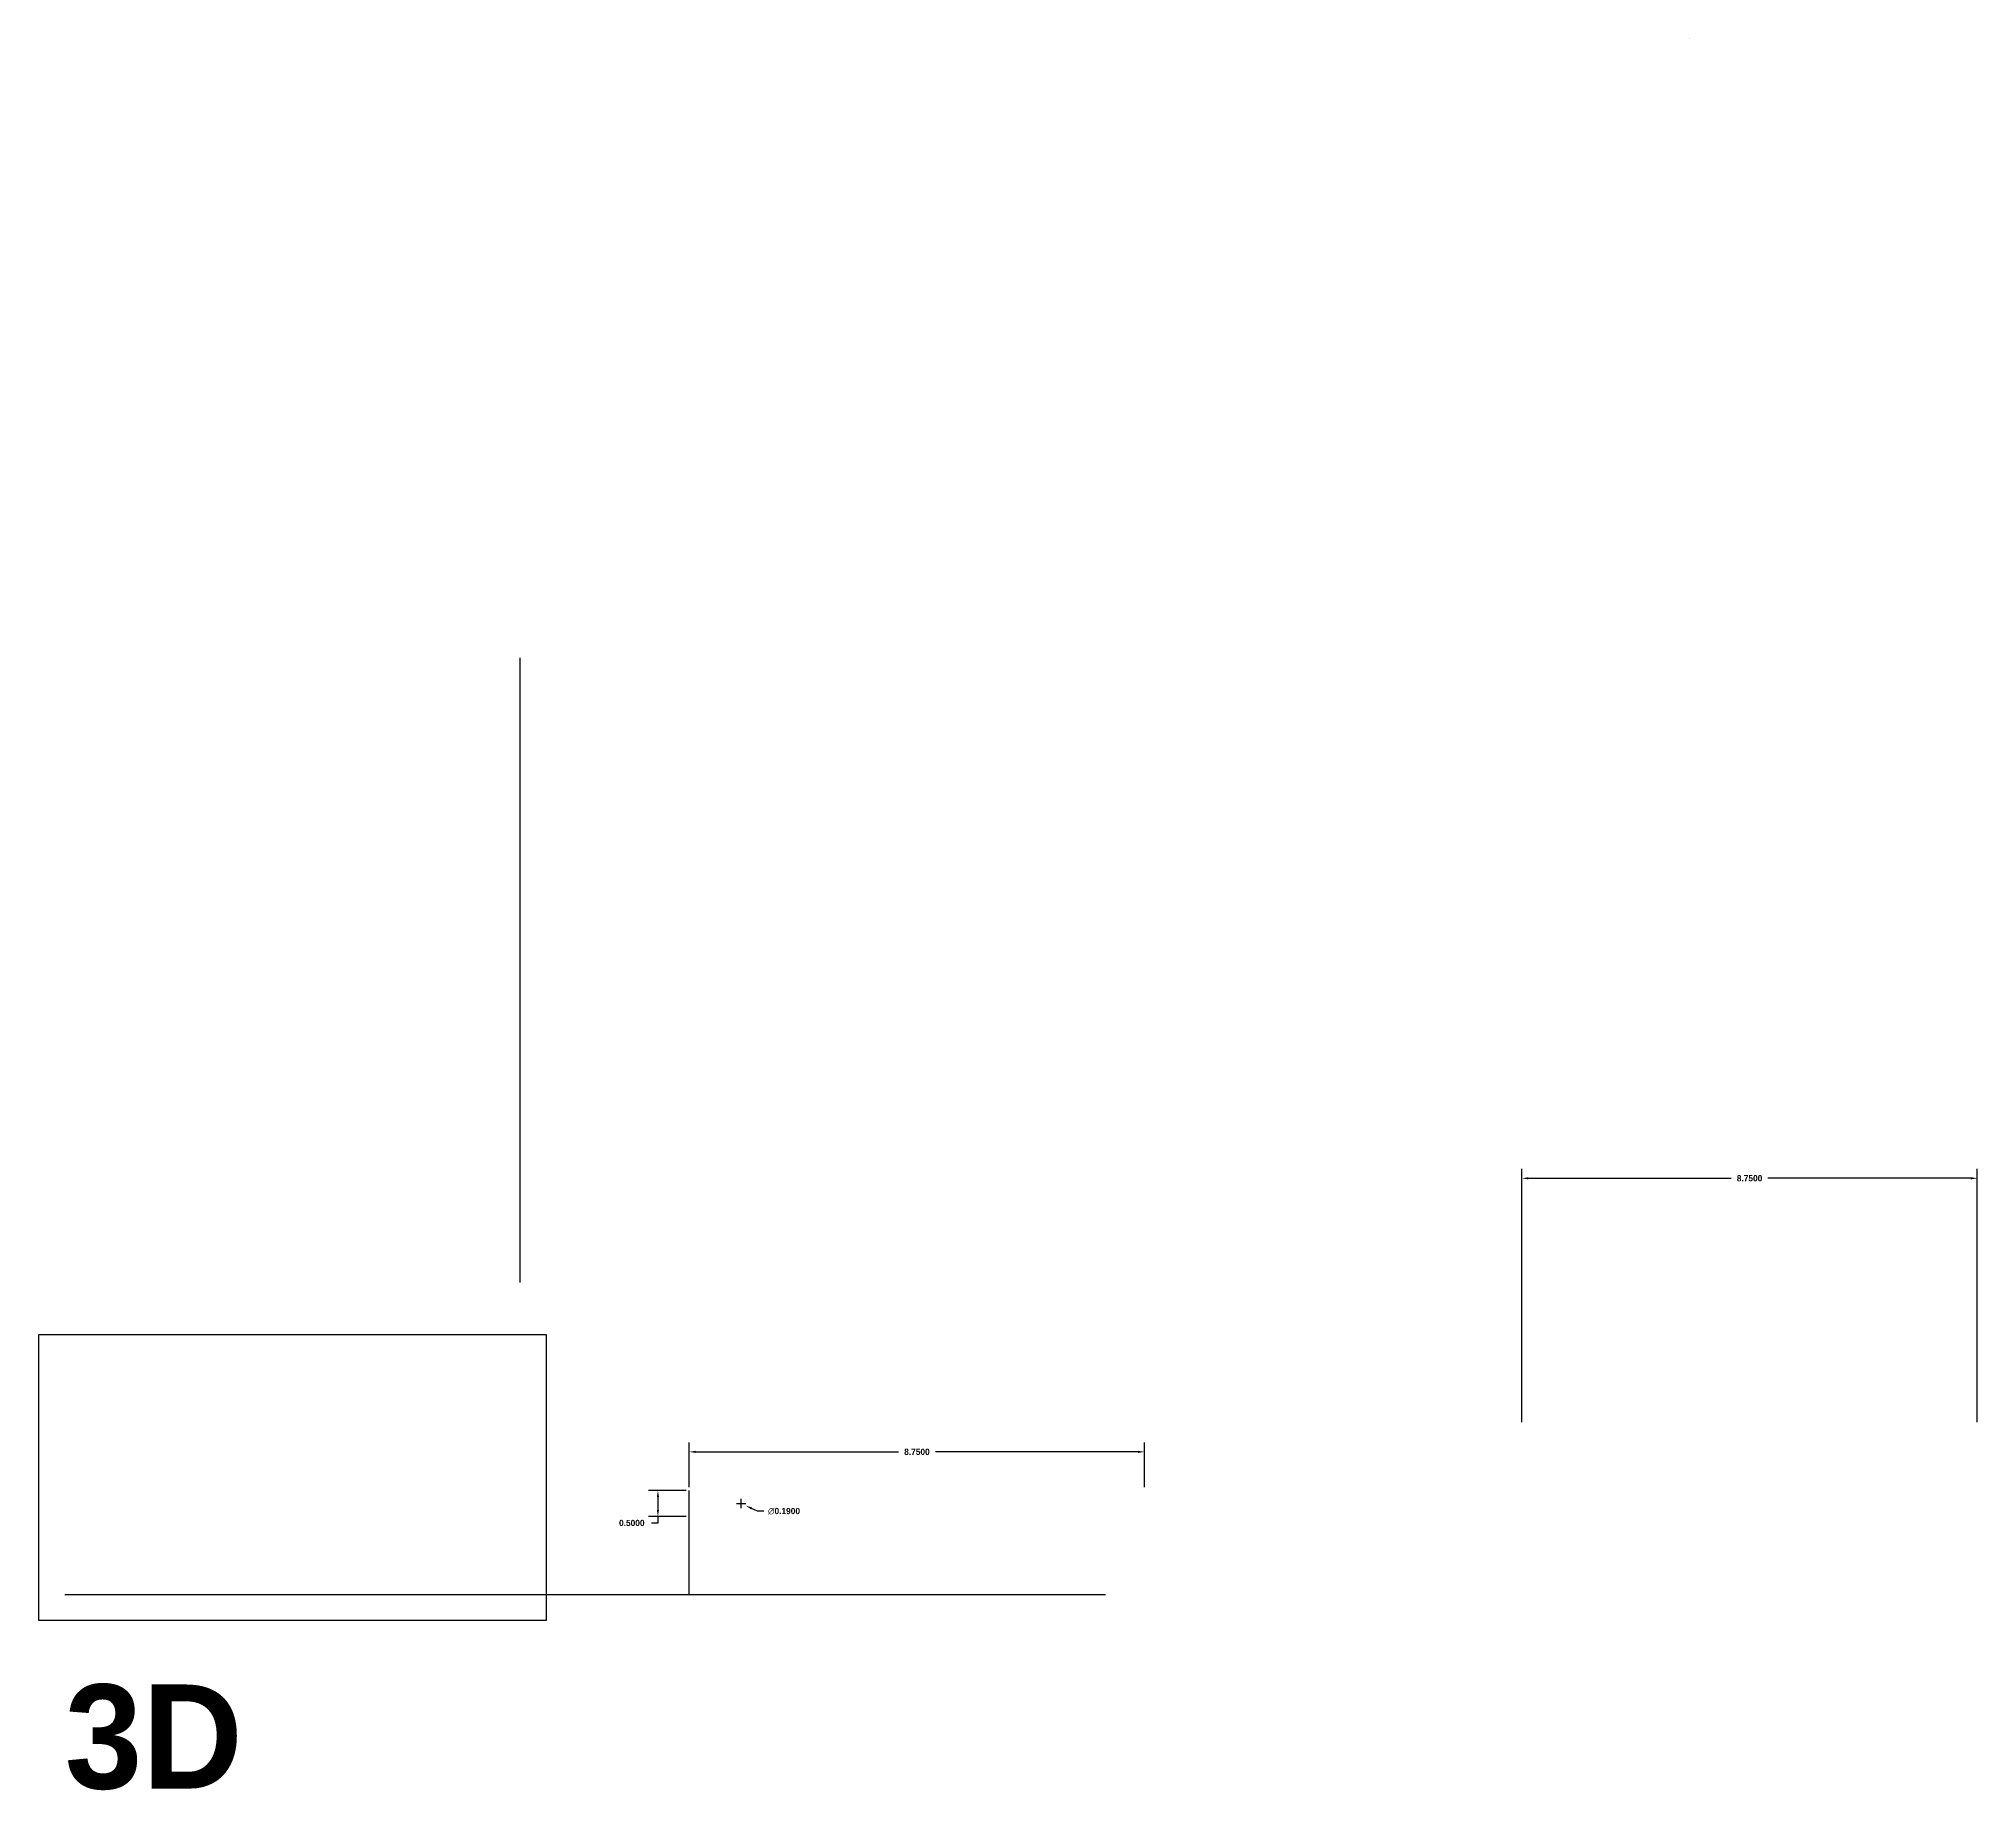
# Model space of a CAD drawing. Header units: inches. Extents: x -1 to 177, y -4 to 30.
# Drawn here: x 139.5 to 176.75, y -3.76 to 29.9 of the extents above; entities that cross this region are included whole.
import ezdxf

# ---------------------------------------------------------------- set-up
doc = ezdxf.new("R2010")
doc.units = ezdxf.units.IN
doc.header["$MEASUREMENT"] = 0
for name, color, linetype in [('E-SDTA', 52, 'Continuous'), ('G-ANNO-TEXT', 7, 'Continuous'), ('M-ENCL', 6, 'Continuous')]:
    doc.layers.add(name, color=color, linetype=linetype)
doc.layers.add('G-VPRT', color=7, linetype='Continuous', plot=False)
doc.styles.add('RJR', font='cityb___.ttf', dxfattribs={"height": 0.1})
doc.styles.add('TEXT 0.12', font='cityb___.ttf', dxfattribs={"height": 0.12})
doc.dimstyles.new('DIMENSION', dxfattribs={"dimtxt": 0.12, "dimasz": 0.125, "dimexe": 0.18, "dimexo": 0.0625, "dimgap": 0.09, "dimtad": 0, "dimtih": 1, "dimtoh": 1, "dimdec": 4, "dimzin": 0, "dimdsep": 46, "dimtxsty": 'TEXT 0.12', "dimcen": 0.09, "dimadec": 0, "dimazin": 0, "dimtfac": 1, "dimtdec": 4, "dimtofl": 0, "dimtmove": 0, "dimatfit": 3, "dimfxl": 1, "dimtolj": 1, "dimtzin": 0, "dimarcsym": 0})

# ---------------------------------------------------------------- blocks, each defined once
blk = doc.blocks.new('*D27')
at = {"layer": 'Defpoints', "color": 0, "transparency": 16777216}
for p in [(152, 2.742), (152, 2, 0.1), (160.75, 2, 0.1)]:
    blk.add_point(p, dxfattribs=at)
at = {"layer": 'M-ENCL', "color": 0, "lineweight": -2, "transparency": 16777216}
for p, q in [((152, 2.062), (152, 2.922)), ((152.125, 2.742), (156.021, 2.742)), ((160.625, 2.742), (156.729, 2.742)), ((160.75, 2.062), (160.75, 2.922))]:
    blk.add_line(p, q, dxfattribs=at)
at = {"layer": 'M-ENCL', "color": 0, "transparency": 16777216}
for points in [[(152.125, 2.763), (152.125, 2.722), (152, 2.742)], [(160.625, 2.763), (160.625, 2.722), (160.75, 2.742)]]:
    blk.add_solid(points, dxfattribs=at)
at = {"layer": 'M-ENCL', "color": 0, "transparency": 16777216, "insert": (156.375, 2.742), "char_height": 0.12, "attachment_point": 5, "style": 'TEXT 0.12'}
blk.add_mtext('\\A1;8.7500', dxfattribs=at)
blk = doc.blocks.new('*D28')
at = {"layer": 'Defpoints', "color": 0, "transparency": 16777216}
for p in [(152, 2, 0.1), (151.398, 1.5), (152, 1.5, 0.1)]:
    blk.add_point(p, dxfattribs=at)
at = {"layer": 'M-ENCL', "color": 0, "lineweight": -2, "transparency": 16777216}
for p, q in [((151.938, 2), (151.218, 2)), ((151.398, 1.875), (151.398, 1.625)), ((151.938, 1.5), (151.218, 1.5)), ((151.398, 1.5), (151.398, 1.375)), ((151.398, 1.375), (151.273, 1.375))]:
    blk.add_line(p, q, dxfattribs=at)
at = {"layer": 'M-ENCL', "color": 0, "transparency": 16777216}
for points in [[(151.377, 1.875), (151.419, 1.875), (151.398, 2)], [(151.377, 1.625), (151.419, 1.625), (151.398, 1.5)]]:
    blk.add_solid(points, dxfattribs=at)
at = {"layer": 'M-ENCL', "color": 0, "transparency": 16777216, "insert": (150.896, 1.375), "char_height": 0.12, "attachment_point": 5, "style": 'TEXT 0.12'}
blk.add_mtext('\\A1;0.5000', dxfattribs=at)
blk = doc.blocks.new('*D29')
at = {"layer": 'Defpoints', "color": 0, "transparency": 16777216}
for p in [(152.914, 1.791, 0.1), (153.086, 1.709, 0.1)]:
    blk.add_point(p, dxfattribs=at)
at = {"layer": 'M-ENCL', "color": 0, "lineweight": -2, "transparency": 16777216}
for p, q in [((152.91, 1.75), (153.09, 1.75)), ((153, 1.66), (153, 1.84)), ((153.311, 1.601), (153.198, 1.655)), ((153.436, 1.601), (153.311, 1.601))]:
    blk.add_line(p, q, dxfattribs=at)
at = {"layer": 'M-ENCL', "color": 0, "transparency": 16777216}
blk.add_solid([(153.207, 1.674), (153.189, 1.636), (153.086, 1.709)], dxfattribs=at)
at = {"layer": 'M-ENCL', "color": 0, "transparency": 16777216, "insert": (153.821, 1.601), "char_height": 0.12, "attachment_point": 5, "style": 'TEXT 0.12'}
blk.add_mtext('\\A1;∅0.1900', dxfattribs=at)
blk = doc.blocks.new('*D41')
at = {"layer": 'Defpoints', "color": 0, "transparency": 16777216}
for p in [(176.75, 8), (168, 3.25), (176.75, 3.25)]:
    blk.add_point(p, dxfattribs=at)
at = {"layer": 'E-SDTA', "color": 0, "lineweight": -2, "transparency": 16777216}
for p, q in [((168, 3.312), (168, 8.18)), ((168.125, 8), (172.021, 8)), ((176.625, 8), (172.729, 8)), ((176.75, 3.312), (176.75, 8.18))]:
    blk.add_line(p, q, dxfattribs=at)
at = {"layer": 'E-SDTA', "color": 0, "transparency": 16777216}
for points in [[(168.125, 8.021), (168.125, 7.979), (168, 8)], [(176.625, 8.021), (176.625, 7.979), (176.75, 8)]]:
    blk.add_solid(points, dxfattribs=at)
at = {"layer": 'E-SDTA', "color": 0, "transparency": 16777216, "insert": (172.375, 8), "char_height": 0.12, "attachment_point": 5, "style": 'TEXT 0.12'}
blk.add_mtext('\\A1;8.7500', dxfattribs=at)

msp = doc.modelspace()

# ---------------------------------------------------------------- linework, layer by layer
at = {"layer": 'G-ANNO-TEXT', "extrusion": (-1.2326e-32, -1, 6.12323e-17)}
msp.add_line((171.215, 29.9, -1.92929), (171.215, 29.9, -2.42929), dxfattribs=at)
at = {"layer": 'G-ANNO-TEXT'}
for p, q in [((148.75, 6), (148.75, 18)), ((152, 0), (152, 2)), ((140, 0), (160, 0))]:
    msp.add_line(p, q, dxfattribs=at)
at = {"layer": 'G-VPRT'}
msp.add_lwpolyline([(139.5, 5), (149.25, 5), (149.25, -0.5), (139.5, -0.5)], close=True, dxfattribs=at)

# ---------------------------------------------------------------- texts
at = {"layer": 'G-ANNO-TEXT', "style": 'RJR'}
msp.add_text('3D', height=2, dxfattribs=at).set_placement((140, -3.72825))

# ---------------------------------------------------------------- dimensions: what is measured, and where the dimension line sits
at = {"layer": 'E-SDTA'}
dim = msp.add_linear_dim(base=(176.75, 8), p1=(168, 3.25), p2=(176.75, 3.25), dimstyle='DIMENSION', override={"dimarcsym": 2}, dxfattribs=at)
dim.commit()
dim.dimension.update_dxf_attribs({"geometry": '*D41', "text_midpoint": (172.375, 8)})
at = {"layer": 'M-ENCL'}
dim = msp.add_linear_dim(base=(152, 2.74246), p1=(160.75, 2, 0.1), p2=(152, 2, 0.1), dimstyle='DIMENSION', override={"dimarcsym": 2}, dxfattribs=at)
dim.commit()
dim.dimension.update_dxf_attribs({"geometry": '*D27', "text_midpoint": (156.375, 2.74246)})
dim = msp.add_linear_dim(base=(151.39788, 1.5), p1=(152, 2, 0.1), p2=(152, 1.5, 0.1), angle=90, dimstyle='DIMENSION', override={"dimarcsym": 2}, dxfattribs=at)
dim.commit()
dim.dimension.update_dxf_attribs({"geometry": '*D28', "text_midpoint": (150.89581, 1.375)})
dim = msp.add_diameter_dim_2p(p1=(152.91433, 1.79107, 0.1), p2=(153.08567, 1.70893, 0.1), dimstyle='DIMENSION', override={"dimarcsym": 2}, dxfattribs=at)
dim.commit()
dim.dimension.update_dxf_attribs({"geometry": '*D29', "text_midpoint": (153.82139, 1.60086), "dimtype": 163})

doc.saveas('drawing.dxf')
